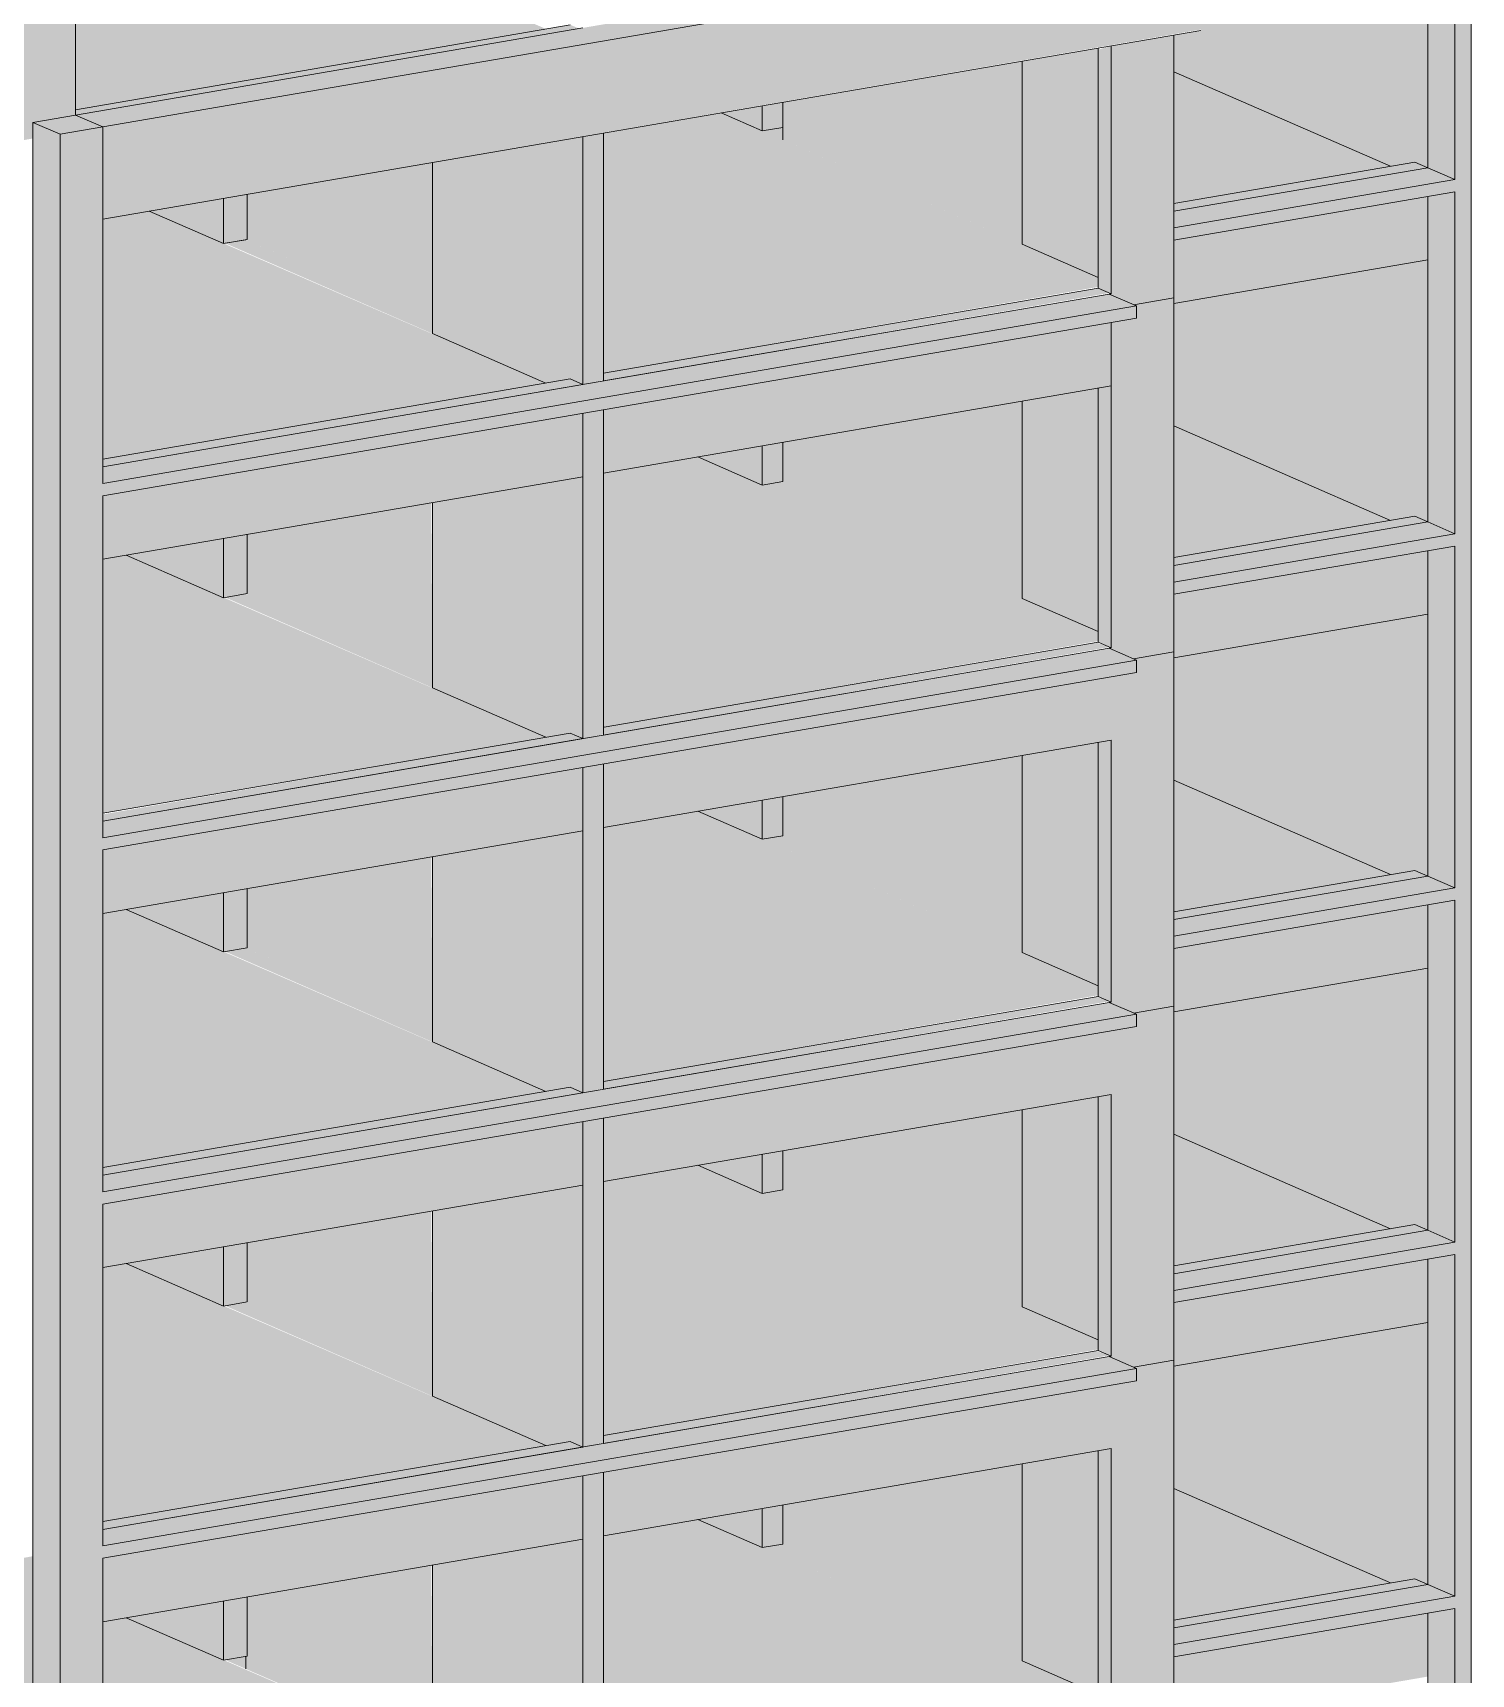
# Model space of a CAD drawing. Header units: centimetres. Extents: x -2102 to 22188, y -1637 to 88376.
# Drawn here: x 18686 to 19811, y 79714 to 80998 of the extents above; entities that cross this region are included whole.
import ezdxf

# ---------------------------------------------------------------- set-up
doc = ezdxf.new("R2010")
doc.units = ezdxf.units.CM
for name, color, linetype, lineweight in [('A-FLOR', 7, 'Continuous', 18), ('S-BEAM', 7, 'Continuous', 18), ('S-COLS', 7, 'Continuous', 18)]:
    doc.layers.add(name, color=color, linetype=linetype, lineweight=lineweight)

msp = doc.modelspace()

# ---------------------------------------------------------------- hatches: boundary and pattern name
at = {"layer": 'A-FLOR', "true_color": 0xbfbfbf}
for points in [[(18719.05, 80938), (19086.97, 81001.2), (18776.82, 81135.65), (18740.51, 81129.41), (18740.51, 81123.16), (18719.05, 81119.47), (18719.05, 80998.63)], [(19459.62, 80832.74), (19459.62, 80842.52), (19272.4, 80924.15), (19272.4, 80914.37), (19453.28, 80835.51)], [(18740.51, 80664.68), (19086.97, 80724.19), (18776.82, 80858.64), (18740.51, 80852.41), (18740.51, 80723.05)], [(19459.62, 80555.74), (19459.62, 80565.52), (19272.4, 80647.14), (19272.4, 80637.36), (19453.28, 80558.5)], [(18740.51, 80387.67), (19086.97, 80447.19), (18758.72, 80589.53), (18740.51, 80586.4), (18740.51, 80446.05)], [(19459.62, 80278.73), (19459.62, 80288.51), (19272.4, 80370.14), (19272.4, 80360.36), (19453.28, 80281.5)], [(18740.51, 80110.67), (19086.97, 80170.18), (18758.72, 80312.52), (18740.51, 80309.4), (18740.51, 80113.99)], [(19459.62, 80001.73), (19459.62, 80011.51), (19272.4, 80093.13), (19272.4, 80083.35), (19453.28, 80004.49)], [(18740.51, 79833.66), (19086.97, 79893.18), (18758.72, 80035.52), (18740.51, 80032.39), (18740.51, 79841.18)], [(19459.62, 79724.72), (19459.62, 79734.5), (19272.4, 79816.13), (19272.4, 79806.35), (19453.28, 79727.48)], [(18740.51, 79556.66), (19086.97, 79616.17), (18758.72, 79758.51), (18740.51, 79755.39), (18740.51, 79564.43)], [(18998.33, 79654.82), (18998.33, 79664.6), (18852.27, 79728.28), (18852.27, 79718.5), (18991.99, 79657.58)]]:
    msp.add_hatch(color=9, dxfattribs=at).paths.add_polyline_path(points, flags=0)
h = msp.add_hatch(color=9, dxfattribs=at)
h.paths.add_polyline_path([(18161.48, 80639.71), (18161.48, 80751.66), (18141.27, 80760.47), (18050.51, 80744.88), (18050.51, 80688.09), (18117.23, 80658.99)], flags=0)
h.paths.add_polyline_path([(16931.22, 80674.35), (16931.22, 80714.59), (16908.8, 80724.37), (16908.8, 80684.13), (16931.17, 80674.38)], flags=0)
h.paths.add_polyline_path([(16813.7, 80725.59), (16813.7, 80765.83), (16791.34, 80774.38), (16791.34, 80735.34), (16808.57, 80727.83)], flags=0)
h.paths.add_polyline_path([(19459.62, 80842.52), (19459.62, 80975.93), (19272.4, 80943.77), (19272.4, 80924.15), (19413.51, 80862.62)], flags=0)
h.paths.add_polyline_path([(19578.09, 80864.63), (19747.65, 80893.76), (19578.09, 80967.69), (19578.09, 80883)], flags=0)
h = msp.add_hatch(color=9, dxfattribs=at)
h.paths.add_polyline_path([(19132.16, 80731.95), (19519.08, 80799.38), (19519.08, 80806.82), (19224.02, 80935.46), (19132.16, 80919.68), (19132.16, 80765.61)], flags=0)
h.paths.add_polyline_path([(18998.33, 80772.62), (18998.33, 80896.69), (18853.53, 80871.82), (18853.53, 80836.52), (18853.54, 80835.75), (18912.19, 80810.17)], flags=0)
at = {"layer": 'A-FLOR', "true_color": 0x0080ff}
for points in [[(19578.09, 80845.57), (19798.01, 80883.35), (19776.75, 80892.62), (19578.09, 80858.5), (19578.09, 80846.95)], [(19578.09, 80835.95), (19798.01, 80873.73), (19798.01, 80883.35), (19578.09, 80845.57), (19578.09, 80840.71)], [(18740.51, 80645.61), (19548.95, 80784.48), (19527.68, 80793.76), (18740.51, 80658.54), (18740.51, 80647.62)], [(18740.51, 80636), (19548.95, 80774.87), (19548.95, 80784.48), (18740.51, 80645.61)], [(19578.09, 80568.57), (19798.01, 80606.34), (19776.75, 80615.62), (19578.09, 80581.49), (19578.09, 80569.95)], [(19578.09, 80558.95), (19798.01, 80596.73), (19798.01, 80606.34), (19578.09, 80568.57), (19578.09, 80563.7)], [(18740.51, 80368.61), (19548.95, 80507.48), (19527.68, 80516.75), (18740.51, 80381.53), (18740.51, 80370.62)], [(18740.51, 80358.99), (19548.95, 80497.86), (19548.95, 80507.48), (18740.51, 80368.61)], [(19578.09, 80291.56), (19798.01, 80329.34), (19776.75, 80338.61), (19578.09, 80304.49), (19578.09, 80292.94)], [(19578.09, 80281.94), (19798.01, 80319.72), (19798.01, 80329.34), (19578.09, 80291.56), (19578.09, 80286.7)], [(18740.51, 80091.6), (19548.95, 80230.47), (19527.68, 80239.74), (18740.51, 80104.53), (18740.51, 80093.61)], [(18740.51, 80081.99), (19548.95, 80220.86), (19548.95, 80230.47), (18740.51, 80091.6)], [(19578.09, 80014.56), (19798.01, 80052.33), (19776.75, 80061.6), (19578.09, 80027.48), (19578.09, 80015.94)], [(19578.09, 80004.94), (19798.01, 80042.71), (19798.01, 80052.33), (19578.09, 80014.56), (19578.09, 80009.69)], [(18740.51, 79814.6), (19548.95, 79953.47), (19527.68, 79962.74), (18740.51, 79827.52), (18740.51, 79816.6)], [(18740.51, 79804.98), (19548.95, 79943.85), (19548.95, 79953.47), (18740.51, 79814.6)], [(19578.09, 79737.55), (19798.01, 79775.33), (19776.75, 79784.6), (19578.09, 79750.47), (19578.09, 79738.93)], [(19578.09, 79727.93), (19798.01, 79765.71), (19797.94, 79775.31), (19578.09, 79737.55), (19578.09, 79732.69)]]:
    msp.add_hatch(color=150, dxfattribs=at).paths.add_polyline_path(points, flags=0)
at = {"layer": 'A-FLOR', "true_color": 0xbfbfbf}
h = msp.add_hatch(color=9, dxfattribs=at)
h.paths.add_polyline_path([(18161.48, 80362.7), (18161.48, 80474.66), (18141.28, 80483.47), (18050.51, 80467.88), (18050.51, 80411.08), (18117.23, 80381.99)], flags=0)
h.paths.add_polyline_path([(16931.22, 80397.35), (16931.22, 80437.59), (16908.8, 80447.36), (16908.8, 80407.12), (16931.17, 80397.37)], flags=0)
h.paths.add_polyline_path([(16813.7, 80448.58), (16813.7, 80488.82), (16791.34, 80497.38), (16791.34, 80458.34), (16810.55, 80449.96)], flags=0)
h.paths.add_polyline_path([(19459.62, 80565.52), (19459.62, 80709.93), (19272.4, 80677.77), (19272.4, 80647.14), (19413.51, 80585.62)], flags=0)
h.paths.add_polyline_path([(19578.09, 80587.63), (19747.65, 80616.76), (19578.09, 80690.68), (19578.09, 80591.42)], flags=0)
h = msp.add_hatch(color=9, dxfattribs=at)
h.paths.add_polyline_path([(19132.16, 80454.95), (19519.08, 80522.38), (19519.08, 80529.82), (19205.92, 80666.35), (19132.16, 80653.68), (19132.16, 80455.01)], flags=0)
h.paths.add_polyline_path([(18998.33, 80495.62), (18997.43, 80630.53), (18853.53, 80605.82), (18853.53, 80559.51), (18853.54, 80558.74), (18912.19, 80533.17)], flags=0)
h = msp.add_hatch(color=9, dxfattribs=at)
h.paths.add_polyline_path([(18161.48, 80085.69), (18161.48, 80197.65), (18141.27, 80206.46), (18050.51, 80190.87), (18050.51, 80134.08), (18117.23, 80104.98)], flags=0)
h.paths.add_polyline_path([(16931.22, 80120.34), (16931.22, 80160.58), (16908.8, 80170.36), (16908.8, 80130.12), (16931.17, 80120.37)], flags=0)
h.paths.add_polyline_path([(16813.7, 80171.58), (16813.7, 80211.82), (16791.34, 80220.37), (16791.34, 80181.33), (16810.55, 80172.95)], flags=0)
h.paths.add_polyline_path([(19459.62, 80288.51), (19459.62, 80432.92), (19272.4, 80400.76), (19272.4, 80370.14), (19413.51, 80308.61)], flags=0)
h.paths.add_polyline_path([(19578.09, 80310.62), (19747.65, 80339.75), (19578.09, 80413.68), (19578.09, 80318.6)], flags=0)
h = msp.add_hatch(color=9, dxfattribs=at)
h.paths.add_polyline_path([(19132.16, 80177.94), (19519.08, 80245.37), (19519.08, 80252.81), (19205.92, 80389.34), (19132.16, 80376.67), (19132.16, 80182.2)], flags=0)
h.paths.add_polyline_path([(18998.33, 80218.61), (18997.43, 80353.53), (18853.53, 80328.81), (18853.53, 80282.51), (18853.54, 80281.74), (18912.19, 80256.16)], flags=0)
h = msp.add_hatch(color=9, dxfattribs=at)
h.paths.add_polyline_path([(18161.48, 79808.69), (18161.48, 79920.65), (18141.27, 79929.46), (18050.51, 79913.86), (18050.51, 79857.07), (18117.23, 79827.98)], flags=0)
h.paths.add_polyline_path([(16931.22, 79843.34), (16931.22, 79883.58), (16908.8, 79893.35), (16908.8, 79853.11), (16931.17, 79843.36)], flags=0)
h.paths.add_polyline_path([(16813.7, 79894.57), (16813.7, 79934.81), (16791.34, 79943.36), (16791.34, 79904.32), (16810.55, 79895.95)], flags=0)
h.paths.add_polyline_path([(19459.62, 80011.51), (19459.62, 80155.92), (19272.4, 80123.76), (19272.4, 80093.13), (19413.51, 80031.61)], flags=0)
h.paths.add_polyline_path([(19578.09, 80033.62), (19747.65, 80062.75), (19578.09, 80136.67), (19578.09, 80045.79)], flags=0)
h = msp.add_hatch(color=9, dxfattribs=at)
h.paths.add_polyline_path([(19132.16, 79900.94), (19519.08, 79968.37), (19519.08, 79975.8), (19205.92, 80112.34), (19132.16, 80099.67), (19132.16, 79909.38)], flags=0)
h.paths.add_polyline_path([(18998.33, 79941.61), (18997.43, 80076.52), (18853.53, 80051.8), (18853.53, 80005.5), (18853.54, 80004.73), (18912.19, 79979.16)], flags=0)
h = msp.add_hatch(color=9, dxfattribs=at)
h.paths.add_polyline_path([(18161.48, 79531.68), (18161.48, 79643), (18050.51, 79623.93), (18050.51, 79580.06), (18117.23, 79550.97)], flags=0)
h.paths.add_polyline_path([(16931.22, 79566.33), (16931.22, 79606.57), (16908.8, 79616.35), (16908.8, 79576.11), (16931.17, 79566.35)], flags=0)
h.paths.add_polyline_path([(16813.7, 79617.57), (16813.7, 79657.81), (16791.34, 79666.36), (16791.34, 79627.32), (16810.55, 79618.94)], flags=0)
h.paths.add_polyline_path([(19459.62, 79734.5), (19459.62, 79878.91), (19272.4, 79846.75), (19272.4, 79816.13), (19413.51, 79754.6)], flags=0)
h.paths.add_polyline_path([(19578.09, 79756.61), (19747.65, 79785.74), (19578.09, 79859.67), (19578.09, 79772.97)], flags=0)
h = msp.add_hatch(color=9, dxfattribs=at)
h.paths.add_polyline_path([(19132.16, 79623.93), (19519.08, 79691.36), (19519.08, 79698.8), (19205.92, 79835.33), (19132.16, 79822.66), (19132.16, 79636.56)], flags=0)
h.paths.add_polyline_path([(18998.33, 79664.6), (18997.43, 79799.52), (18853.53, 79774.8), (18853.53, 79728.49), (18853.54, 79727.72), (18912.19, 79702.15)], flags=0)
at = {"layer": 'S-BEAM', "true_color": 0x0080ff}
for points in [[(18740.51, 80924.54), (19599.34, 81072.07), (19578.07, 81081.34), (18719.25, 80933.82), (18722.4, 80932.44)], [(18740.51, 80852.41), (19599.34, 81000.64), (19599.34, 81072.07), (18740.51, 80924.54), (18740.51, 80864.24)]]:
    msp.add_hatch(color=150, dxfattribs=at).paths.add_polyline_path(points, flags=0)
at = {"layer": 'S-BEAM', "true_color": 0xbfbfbf}
for points in [[(18719.05, 80933.78), (19112.72, 81001.51), (19105.97, 81004.46), (18719.05, 80938), (18719.05, 80933.82)], [(19578.09, 80858.5), (19776.75, 80892.62), (19766.64, 80897.02), (19578.09, 80864.24)], [(19578.09, 80786.36), (19776.75, 80820.48), (19776.75, 80870.08), (19578.09, 80835.95), (19578.09, 80790.87)], [(18998.33, 80762.84), (18998.33, 80772.62), (18852.26, 80836.3), (18836.68, 80833.32), (18996.09, 80763.82)], [(19132.16, 80725.81), (19527.68, 80794.66), (19519.08, 80798.42), (19132.16, 80731.8), (19132.16, 80726.37)], [(18740.51, 80658.54), (19115.65, 80723.23), (19105.97, 80727.45), (18740.51, 80664.68), (18740.51, 80658.88)], [(18740.51, 80586.4), (19116.07, 80650.91), (19116.07, 80700.51), (18740.51, 80636), (18740.51, 80591.42)], [(19578.09, 80581.49), (19776.75, 80615.62), (19766.64, 80620.02), (19578.09, 80587.63)], [(19578.09, 80509.35), (19776.75, 80543.48), (19776.75, 80593.07), (19578.09, 80558.95), (19578.09, 80513.87)], [(18998.33, 80485.84), (18998.33, 80495.62), (18852.26, 80559.3), (18836.68, 80556.31), (18991.99, 80488.6)], [(19132.16, 80448.81), (19527.68, 80517.66), (19517.58, 80521.15), (19132.16, 80454.8), (19132.16, 80449.36)], [(18740.51, 80381.53), (19115.65, 80446.23), (19105.97, 80450.45), (18740.51, 80386.81), (18740.51, 80381.87)], [(18740.51, 80309.4), (19116.07, 80373.91), (19116.07, 80423.5), (18740.51, 80358.99), (18740.51, 80318.61)], [(19578.09, 80304.49), (19776.75, 80338.61), (19766.64, 80343.01), (19578.09, 80310.62)], [(19578.09, 80232.35), (19776.75, 80266.47), (19776.75, 80316.07), (19578.09, 80281.94), (19578.09, 80236.86)], [(18998.33, 80208.83), (18998.33, 80218.61), (18852.26, 80282.29), (18836.68, 80279.31), (18991.99, 80211.59)], [(19132.16, 80171.8), (19527.68, 80240.65), (19517.58, 80244.15), (19132.16, 80177.79), (19132.16, 80172.36)], [(18740.51, 80104.53), (19115.65, 80169.22), (19105.97, 80173.44), (18740.51, 80110.67), (18740.51, 80104.87)], [(18740.51, 80032.39), (19116.07, 80096.9), (19116.07, 80146.5), (18740.51, 80081.99), (18740.51, 80041.6)], [(19578.09, 80027.48), (19776.75, 80061.6), (19766.64, 80066.01), (19578.09, 80033.62)], [(19578.09, 79955.34), (19776.75, 79989.47), (19776.75, 80039.06), (19578.09, 80004.94), (19578.09, 79959.86)], [(18998.33, 79931.82), (18998.33, 79941.61), (18852.26, 80005.29), (18836.68, 80002.3), (18991.99, 79934.59)], [(19132.16, 79894.8), (19527.68, 79963.65), (19517.58, 79967.14), (19132.16, 79900.78), (19132.16, 79895.35)], [(18740.51, 79827.52), (19115.65, 79892.22), (19105.97, 79896.44), (18740.51, 79833.66), (18740.51, 79827.86)], [(18740.51, 79755.39), (19116.07, 79819.9), (19116.07, 79869.49), (18740.51, 79804.98), (18740.51, 79764.59)], [(19578.09, 79750.47), (19776.75, 79784.6), (19766.64, 79789), (19578.09, 79756.61)], [(19578.09, 79678.34), (19776.75, 79712.46), (19776.75, 79762.06), (19578.09, 79727.93), (19578.09, 79682.85)]]:
    msp.add_hatch(color=9, dxfattribs=at).paths.add_polyline_path(points, flags=0)
h = msp.add_hatch(color=9, dxfattribs=at)
h.paths.add_polyline_path([(19132.16, 80653.68), (19529.18, 80721.88), (19529.18, 80771.47), (19132.16, 80703.27), (19132.16, 80659.62)], flags=0)
h.paths.add_polyline_path([(19529.18, 80793.1), (19528.77, 80793.94), (19528.38, 80793.45)], flags=0)
h = msp.add_hatch(color=9, dxfattribs=at)
h.paths.add_polyline_path([(19132.16, 80376.67), (19529.18, 80444.87), (19529.18, 80494.47), (19132.16, 80426.27), (19132.16, 80385.88)], flags=0)
h.paths.add_polyline_path([(19529.18, 80516.1), (19528.77, 80516.94), (19528.38, 80516.45)], flags=0)
h = msp.add_hatch(color=9, dxfattribs=at)
h.paths.add_polyline_path([(19132.16, 80099.67), (19529.18, 80167.86), (19529.18, 80217.46), (19132.16, 80149.26), (19132.16, 80108.88)], flags=0)
h.paths.add_polyline_path([(19529.18, 80239.09), (19528.77, 80239.93), (19528.38, 80239.44)], flags=0)
h = msp.add_hatch(color=9, dxfattribs=at)
h.paths.add_polyline_path([(19132.16, 79822.66), (19529.18, 79890.86), (19529.18, 79940.45), (19132.16, 79872.26), (19132.16, 79831.87)], flags=0)
h.paths.add_polyline_path([(19529.18, 79962.09), (19528.77, 79962.93), (19528.38, 79962.43)], flags=0)
at = {"layer": 'S-COLS', "true_color": 0x0080ff}
h = msp.add_hatch(color=150, dxfattribs=at)
h.paths.add_polyline_path([(19798.01, 78113.29), (19798.01, 78380.68), (19776.75, 78377.03), (19776.75, 78122.56), (19789.45, 78117.02)], flags=0)
h.paths.add_polyline_path([(19798.01, 78390.3), (19798.01, 78657.69), (19776.75, 78654.03), (19776.75, 78399.57), (19789.45, 78394.03)], flags=0)
h.paths.add_polyline_path([(19798.01, 78667.3), (19798.01, 78934.69), (19776.75, 78931.04), (19776.75, 78676.57), (19789.45, 78671.04)], flags=0)
h.paths.add_polyline_path([(19798.01, 78944.31), (19798.01, 79211.7), (19776.75, 79208.04), (19776.75, 78953.58), (19789.45, 78948.04)], flags=0)
h.paths.add_polyline_path([(19798.01, 79221.32), (19798.01, 79488.7), (19776.75, 79485.05), (19776.75, 79230.59), (19789.45, 79225.05)], flags=0)
h.paths.add_polyline_path([(19798.01, 79498.32), (19798.01, 79765.71), (19776.75, 79762.06), (19776.75, 79507.59), (19789.45, 79502.05)], flags=0)
h.paths.add_polyline_path([(19798.01, 79775.33), (19798.01, 80042.71), (19776.75, 80039.06), (19776.75, 79784.6), (19789.45, 79779.06)], flags=0)
h.paths.add_polyline_path([(19798.01, 80052.33), (19798.01, 80319.72), (19776.75, 80316.07), (19776.75, 80061.6), (19789.45, 80056.06)], flags=0)
h.paths.add_polyline_path([(19798.01, 80329.34), (19798.01, 80596.73), (19776.75, 80593.07), (19776.75, 80338.61), (19789.45, 80333.07)], flags=0)
h.paths.add_polyline_path([(19798.01, 80606.34), (19798.01, 80873.73), (19776.75, 80870.08), (19776.75, 80615.62), (19789.45, 80610.08)], flags=0)
h.paths.add_polyline_path([(19798.01, 80883.35), (19798.01, 81150.74), (19776.75, 81147.08), (19776.75, 80892.62), (19789.45, 80887.08)], flags=0)
h.paths.add_polyline_path([(19798.01, 81160.35), (19798.01, 81427.74), (19776.75, 81424.09), (19776.75, 81169.63), (19789.45, 81164.09)], flags=0)
h.paths.add_polyline_path([(19798.01, 81437.36), (19798.01, 81704.75), (19776.75, 81701.09), (19776.75, 81446.63), (19789.45, 81441.09)], flags=0)
h.paths.add_polyline_path([(19798.01, 81714.37), (19798.01, 81981.75), (19776.75, 81978.1), (19776.75, 81723.64), (19796.28, 81715.12)], flags=0)
h.paths.add_polyline_path([(19798.01, 81991.37), (19798.01, 82258.76), (19776.75, 82255.11), (19776.75, 82000.64), (19789.45, 81995.1)], flags=0)
h.paths.add_polyline_path([(19798.01, 82268.38), (19798.01, 82535.77), (19776.75, 82532.11), (19776.75, 82277.65), (19789.45, 82272.11)], flags=0)
h.paths.add_polyline_path([(19798.01, 82545.38), (19798.01, 82812.77), (19776.75, 82809.12), (19776.75, 82554.65), (19789.45, 82549.12)], flags=0)
h.paths.add_polyline_path([(19798.01, 82822.39), (19798.01, 83089.78), (19776.75, 83086.12), (19776.75, 82831.66), (19794.02, 82824.13)], flags=0)
h.paths.add_polyline_path([(19798.01, 83099.4), (19797.79, 83366.74), (19776.75, 83363.13), (19776.75, 83108.67), (19792.09, 83101.98)], flags=0)
h.paths.add_polyline_path([(19798.01, 83376.4), (19798.01, 83643.79), (19776.75, 83640.14), (19776.75, 83385.67), (19789.45, 83380.13)], flags=0)
h.paths.add_polyline_path([(19798.01, 83653.41), (19797.86, 83918.94), (19794.85, 83920.25), (19776.75, 83917.14), (19776.75, 83662.68), (19789.45, 83657.14)], flags=0)
for points in [[(19798.01, 78043.08), (19810.72, 78045.26), (19810.1, 83920.95), (19798.01, 83918.87), (19798.01, 78044.17)], [(18707.06, 80918.8), (18740.11, 80924.72), (18719.05, 80933.78), (18685.79, 80928.07), (18703.57, 80920.32)], [(18707.06, 77799.6), (18707.06, 80918.8), (18685.79, 80928.07), (18685.79, 77808.87), (18688.96, 77807.49)], [(18707.06, 77799.6), (18740.51, 77805.34), (18740.51, 80924.54), (18707.06, 80918.8), (18707.06, 77863.26)]]:
    msp.add_hatch(color=150, dxfattribs=at).paths.add_polyline_path(points, flags=0)
at = {"layer": 'S-COLS', "true_color": 0xc0c0c0}
h = msp.add_hatch(color=9, dxfattribs=at)
h.paths.add_polyline_path([(19256.31, 80921.38), (19272.4, 80924.15), (19272.4, 80943.77), (19256.31, 80941.01), (19256.31, 80924.15)], flags=0)
h.paths.add_polyline_path([(19272.4, 81191.37), (19272.4, 81201.15), (19256.31, 81198.39)], flags=0)
h = msp.add_hatch(color=9, dxfattribs=at)
h.paths.add_polyline_path([(18319.14, 80851.62), (18685.79, 80915.45), (18685.79, 80928.07), (18719.05, 80933.82), (18719.05, 81119.47), (18707.06, 81117.41), (18685.79, 81126.69), (18685.79, 81191.61), (18319.14, 81128.63), (18319.14, 80853.73)], flags=0)
h.paths.add_polyline_path([(18264.23, 80853.73), (18264.42, 80853.76), (18264.23, 80853.76)], flags=0)
h = msp.add_hatch(color=9, dxfattribs=at)
h.paths.add_polyline_path([(18834.9, 80833.32), (18853.53, 80836.52), (18853.53, 80871.82), (18834.9, 80868.62), (18834.9, 80833.54)], flags=0)
h.paths.add_polyline_path([(18852.27, 81103.53), (18852.29, 81113.31), (18836.68, 81110.32)], flags=0)
for points in [[(19776.75, 80892.62), (19776.75, 81097.49), (19599.34, 81067.02), (19599.34, 80999.93), (19578.09, 80996.28), (19578.09, 80967.69), (19747.65, 80893.76), (19766.64, 80897.02)], [(19546.67, 80785.48), (19578.09, 80790.87), (19578.09, 80996.28), (19529.18, 80987.88), (19529.18, 80793.1), (19543.46, 80786.87)], [(19519.08, 80806.82), (19519.08, 80986.15), (19459.62, 80975.93), (19459.62, 80832.74), (19513.78, 80809.13)], [(19529.18, 80794.01), (19529.18, 80987.88), (19519.08, 80985.03), (19519.08, 80798.42), (19527.68, 80794.66)], [(19256.31, 80921.38), (19256.31, 80941.01), (19224.02, 80935.46), (19234.98, 80930.68)], [(19116.07, 80723.05), (19116.07, 80916.92), (18998.33, 80896.69), (18998.33, 80762.84), (19086.97, 80724.19), (19105.97, 80727.45), (19115.65, 80723.23)], [(19116.07, 80723.05), (19132.16, 80726.37), (19132.16, 80919.68), (19116.07, 80916.92), (19116.07, 80723.55)], [(18834.9, 80833.32), (18834.9, 80868.62), (18776.82, 80858.64), (18827.56, 80836.52)], [(19776.75, 80615.62), (19776.75, 80820.48), (19578.09, 80786.36), (19578.09, 80690.68), (19747.65, 80616.76), (19766.64, 80620.02)], [(19546.67, 80508.47), (19578.09, 80513.87), (19578.09, 80790.87), (19546.67, 80785.48), (19548.95, 80784.48), (19548.95, 80774.87), (19529.18, 80771.47), (19529.18, 80516.1), (19543.46, 80509.87)], [(19519.08, 80529.82), (19519.08, 80720.14), (19459.62, 80709.93), (19459.62, 80555.74), (19513.78, 80532.13)], [(19529.18, 80517.01), (19529.18, 80721.88), (19519.08, 80720.14), (19519.08, 80521.41), (19527.68, 80517.66)], [(19116.07, 80446.05), (19132.16, 80449.36), (19132.16, 80703.27), (19116.07, 80700.51), (19116.07, 80446.54)], [(19256.31, 80644.38), (19256.31, 80675), (19205.92, 80666.35), (19253.47, 80645.61)], [(19116.07, 80446.05), (19116.07, 80650.91), (18998.33, 80630.53), (18998.33, 80485.84), (19086.97, 80447.19), (19105.97, 80450.45), (19115.65, 80446.23)], [(18834.9, 80556.32), (18834.9, 80602.61), (18758.72, 80589.53), (18827.56, 80559.51)], [(18834.9, 80556.32), (18853.53, 80559.52), (18853.53, 80605.82), (18834.9, 80602.61), (18834.9, 80556.53)], [(19776.75, 80338.61), (19776.75, 80543.48), (19578.09, 80509.35), (19578.09, 80413.68), (19747.65, 80339.75), (19766.64, 80343.01)], [(19546.67, 80231.47), (19578.09, 80236.86), (19578.09, 80513.87), (19546.67, 80508.47), (19548.95, 80507.48), (19548.95, 80497.86), (19529.18, 80494.47), (19529.18, 80239.09), (19543.46, 80232.86)], [(19519.08, 80252.81), (19519.08, 80443.14), (19459.62, 80432.92), (19459.62, 80278.73), (19513.78, 80255.12)], [(19529.18, 80240), (19529.18, 80444.87), (19519.08, 80443.14), (19519.08, 80244.41), (19527.68, 80240.65)], [(19116.07, 80169.04), (19132.16, 80172.36), (19132.16, 80426.27), (19116.07, 80423.5), (19116.07, 80169.54)], [(19256.31, 80367.37), (19256.31, 80398), (19205.92, 80389.34), (19253.47, 80368.61)], [(19116.07, 80169.04), (19116.07, 80373.91), (18998.33, 80353.53), (18998.33, 80208.83), (19086.97, 80170.18), (19105.97, 80173.44), (19115.65, 80169.22)], [(18834.9, 80279.31), (18834.9, 80325.61), (18758.72, 80312.52), (18827.56, 80282.51)], [(18834.9, 80279.31), (18853.53, 80282.51), (18853.53, 80328.81), (18834.9, 80325.61), (18834.9, 80279.52)], [(19776.75, 80061.6), (19776.75, 80266.47), (19578.09, 80232.35), (19578.09, 80136.67), (19747.65, 80062.75), (19766.64, 80066.01)], [(19546.67, 79954.46), (19578.09, 79959.86), (19578.09, 80236.86), (19546.67, 80231.47), (19548.95, 80230.47), (19548.95, 80220.86), (19529.18, 80217.46), (19529.18, 79962.09), (19543.46, 79955.86)], [(19519.08, 79975.8), (19519.08, 80166.13), (19459.62, 80155.92), (19459.62, 80001.73), (19515, 79977.58)], [(19529.18, 79963), (19529.18, 80167.86), (19519.08, 80166.13), (19519.08, 79967.4), (19527.68, 79963.65)], [(19116.07, 79892.03), (19132.16, 79895.35), (19132.16, 80149.26), (19116.07, 80146.5), (19116.07, 79892.53)], [(19256.31, 80090.37), (19256.31, 80120.99), (19205.92, 80112.34), (19253.47, 80091.6)], [(19116.07, 79892.03), (19116.07, 80096.9), (18998.33, 80076.52), (18998.33, 79931.82), (19086.97, 79893.18), (19105.97, 79896.44), (19115.65, 79892.22)], [(18834.9, 80002.3), (18834.9, 80048.6), (18758.72, 80035.52), (18827.56, 80005.5)], [(18834.9, 80002.3), (18853.53, 80005.51), (18853.53, 80051.8), (18834.9, 80048.6), (18834.9, 80002.52)], [(19776.75, 79784.6), (19776.75, 79989.47), (19578.09, 79955.34), (19578.09, 79859.67), (19747.65, 79785.74), (19766.64, 79789)], [(19546.67, 79677.45), (19578.09, 79682.85), (19578.09, 79959.86), (19546.67, 79954.46), (19548.95, 79953.47), (19548.95, 79943.85), (19529.18, 79940.45), (19529.18, 79685.08), (19543.46, 79678.85)], [(19519.08, 79698.8), (19519.08, 79889.12), (19459.62, 79878.91), (19459.62, 79724.72), (19513.78, 79701.11)], [(19529.18, 79685.99), (19529.18, 79890.86), (19519.08, 79889.12), (19519.08, 79690.39), (19527.68, 79686.64)], [(19116.07, 79615.03), (19132.16, 79618.35), (19132.16, 79872.26), (19116.07, 79869.49), (19116.07, 79615.53)], [(19256.31, 79813.36), (19256.31, 79843.99), (19205.92, 79835.33), (19253.47, 79814.6)], [(19116.07, 79615.03), (19116.07, 79819.9), (18998.33, 79799.52), (18998.33, 79654.82), (19086.97, 79616.17), (19105.97, 79619.43), (19115.65, 79615.21)], [(18319.14, 79466.59), (18685.79, 79530.42), (18685.79, 79806.58), (18319.14, 79743.6), (18319.14, 79672), (18285.69, 79666.26), (18285.69, 79664.33), (18264.23, 79660.65), (18264.42, 79470.66), (18297.88, 79476.41), (18319.14, 79467.13)], [(18834.9, 79725.3), (18853.53, 79728.5), (18853.53, 79774.8), (18834.9, 79771.6), (18834.9, 79725.51)], [(18834.9, 79725.3), (18834.9, 79771.6), (18758.72, 79758.51), (18827.56, 79728.5)]]:
    msp.add_hatch(color=9, dxfattribs=at).paths.add_polyline_path(points, flags=0)
h = msp.add_hatch(color=9, dxfattribs=at)
h.paths.add_polyline_path([(19256.31, 80644.38), (19272.4, 80647.14), (19272.4, 80677.77), (19256.31, 80675), (19256.31, 80645.61)], flags=0)
h.paths.add_polyline_path([(19272.4, 80914.37), (19272.4, 80924.15), (19256.31, 80921.38)], flags=0)
h = msp.add_hatch(color=9, dxfattribs=at)
h.paths.add_polyline_path([(19256.31, 80367.37), (19272.4, 80370.14), (19272.4, 80400.76), (19256.31, 80398), (19256.31, 80368.61)], flags=0)
h.paths.add_polyline_path([(19272.4, 80637.36), (19272.4, 80647.14), (19256.31, 80644.38)], flags=0)
h = msp.add_hatch(color=9, dxfattribs=at)
h.paths.add_polyline_path([(19256.31, 80090.37), (19272.4, 80093.13), (19272.4, 80123.76), (19256.31, 80120.99), (19256.31, 80091.6)], flags=0)
h.paths.add_polyline_path([(19272.4, 80360.36), (19272.4, 80370.14), (19256.31, 80367.37)], flags=0)
h = msp.add_hatch(color=9, dxfattribs=at)
h.paths.add_polyline_path([(19256.31, 79813.36), (19272.4, 79816.13), (19272.4, 79846.75), (19256.31, 79843.99), (19256.31, 79814.6)], flags=0)
h.paths.add_polyline_path([(19272.4, 80083.35), (19272.4, 80093.13), (19256.31, 80090.37)], flags=0)
h = msp.add_hatch(color=9, dxfattribs=at)
h.paths.add_polyline_path([(19256.31, 79536.36), (19272.4, 79539.12), (19272.4, 79569.74), (19256.31, 79566.98), (19256.31, 79537.59)], flags=0)
h.paths.add_polyline_path([(19272.4, 79806.35), (19272.4, 79816.13), (19256.31, 79813.36)], flags=0)
h = msp.add_hatch(color=9, dxfattribs=at)
h.paths.add_polyline_path([(18834.9, 79448.29), (18853.53, 79451.49), (18853.53, 79497.79), (18834.9, 79494.59), (18834.9, 79448.51)], flags=0)
h.paths.add_polyline_path([(18852.27, 79718.5), (18852.29, 79728.28), (18836.68, 79725.3)], flags=0)

# ---------------------------------------------------------------- linework, layer by layer
at = {"layer": 'A-FLOR', "lineweight": 9}
for p, q in [((19747.65, 80893.76), (19578.09, 80967.69)), ((19256.31, 80921.38), (19224.02, 80935.46)), ((19776.75, 80892.62), (19578.09, 80858.5)), ((19798.01, 80883.35), (19776.75, 80892.62)), ((19578.09, 80845.57), (19798.01, 80883.35)), ((19798.01, 80873.73), (19578.09, 80835.95)), ((18834.9, 80833.32), (18776.82, 80858.64)), ((18836.18, 80833.54), (18834.91, 80833.32)), ((18853.54, 80836.52), (18852.27, 80836.3)), ((19519.08, 80806.82), (19459.62, 80832.74)), ((19527.68, 80793.76), (18740.51, 80658.54)), ((19548.95, 80784.48), (19527.68, 80793.76)), ((18740.51, 80645.61), (19548.95, 80784.48)), ((19548.95, 80774.87), (18740.51, 80636)), ((19548.95, 80774.87), (19548.95, 80784.48)), ((19086.97, 80724.19), (18998.33, 80762.84)), ((19776.75, 80615.62), (19578.09, 80581.49)), ((19798.01, 80606.34), (19776.75, 80615.62)), ((19578.09, 80568.57), (19798.01, 80606.34)), ((19798.01, 80596.73), (19578.09, 80558.95)), ((19527.68, 80516.75), (18740.51, 80381.53)), ((18740.51, 80368.61), (19548.95, 80507.48)), ((19548.95, 80507.48), (19527.68, 80516.75)), ((19548.95, 80497.86), (19548.95, 80507.48)), ((19548.95, 80497.86), (18740.51, 80358.99)), ((19776.75, 80338.61), (19578.09, 80304.49)), ((19798.01, 80329.34), (19776.75, 80338.61)), ((19578.09, 80291.56), (19798.01, 80329.34)), ((19798.01, 80319.72), (19578.09, 80281.94)), ((19527.68, 80239.74), (18740.51, 80104.53)), ((19548.95, 80230.47), (19527.68, 80239.74)), ((18740.51, 80091.6), (19548.95, 80230.47)), ((19548.95, 80220.86), (19548.95, 80230.47)), ((19548.95, 80220.86), (18740.51, 80081.99)), ((19776.75, 80061.6), (19578.09, 80027.48)), ((19798.01, 80052.33), (19776.75, 80061.6)), ((19578.09, 80014.56), (19798.01, 80052.33)), ((19798.01, 80042.71), (19578.09, 80004.94)), ((19527.68, 79962.74), (18740.51, 79827.52)), ((18740.51, 79814.6), (19548.95, 79953.47)), ((19548.95, 79953.47), (19527.68, 79962.74)), ((19548.95, 79943.85), (19548.95, 79953.47)), ((19548.95, 79943.85), (18740.51, 79804.98)), ((19776.75, 79784.6), (19578.09, 79750.47)), ((19578.09, 79737.55), (19798.01, 79775.33)), ((19798.01, 79775.33), (19776.75, 79784.6)), ((19798.01, 79765.71), (19578.09, 79727.93)), ((18852.27, 79728.28), (18852.27, 79718.5))]:
    msp.add_line(p, q, dxfattribs=at)
at = {"layer": 'S-BEAM', "lineweight": 9}
for p, q in [((18740.51, 80924.54), (19599.34, 81072.07)), ((19105.97, 81004.46), (18719.05, 80938)), ((19116.07, 81001.98), (18719.25, 80933.82)), ((19599.34, 80999.93), (18740.51, 80852.41)), ((18719.25, 80933.82), (18740.51, 80924.54)), ((18740.51, 80924.54), (18740.51, 80852.41)), ((19766.64, 80897.02), (19578.09, 80864.63)), ((19578.09, 80858.5), (19776.75, 80892.62)), ((19776.75, 80892.62), (19766.64, 80897.02)), ((19776.75, 80820.48), (19776.75, 80870.08)), ((18852.26, 80836.3), (18836.17, 80833.54)), ((19776.75, 80820.48), (19578.09, 80786.36)), ((19519.08, 80798.42), (19132.16, 80731.95)), ((19132.16, 80725.81), (19527.68, 80793.76)), ((19529.18, 80794.01), (19519.08, 80798.42)), ((19527.68, 80793.76), (19529.18, 80794.01)), ((19529.18, 80721.88), (19529.18, 80771.47)), ((19105.97, 80727.45), (18740.51, 80664.68)), ((18740.51, 80658.54), (19116.07, 80723.05)), ((19116.07, 80723.05), (19105.97, 80727.45)), ((19132.16, 80653.68), (19529.18, 80721.88)), ((19116.07, 80650.91), (19116.07, 80700.51)), ((19132.16, 80653.68), (19132.16, 80703.27)), ((19116.07, 80650.91), (18740.51, 80586.4)), ((19766.64, 80620.02), (19578.09, 80587.63)), ((19578.09, 80581.49), (19776.75, 80615.62)), ((19776.75, 80615.62), (19766.64, 80620.02)), ((19776.75, 80543.48), (19578.09, 80509.35)), ((19519.08, 80521.41), (19132.53, 80455.01)), ((19529.18, 80517.01), (19519.08, 80521.41)), ((19132.16, 80448.81), (19527.68, 80516.75)), ((19527.68, 80516.75), (19529.18, 80517.01)), ((19105.97, 80450.45), (18740.51, 80387.67)), ((18740.51, 80381.53), (19116.07, 80446.05)), ((19116.07, 80446.05), (19105.97, 80450.45)), ((19132.16, 80376.67), (19529.18, 80444.87)), ((19116.07, 80373.91), (19116.07, 80423.5)), ((19132.16, 80376.67), (19132.16, 80426.27)), ((19116.07, 80373.91), (18740.51, 80309.4)), ((19766.64, 80343.01), (19578.09, 80310.62)), ((19578.09, 80304.49), (19776.75, 80338.61)), ((19776.75, 80338.61), (19766.64, 80343.01)), ((19776.75, 80266.47), (19578.09, 80232.35)), ((19519.08, 80244.41), (19132.16, 80177.94)), ((19132.16, 80171.8), (19527.68, 80239.74)), ((19529.18, 80240), (19519.08, 80244.41)), ((19527.68, 80239.74), (19529.18, 80240)), ((19105.97, 80173.44), (18740.51, 80110.67)), ((19116.07, 80169.04), (19105.97, 80173.44)), ((18740.51, 80104.53), (19116.07, 80169.04)), ((19132.16, 80099.67), (19529.18, 80167.86)), ((19116.07, 80096.9), (19116.07, 80146.5)), ((19132.16, 80099.67), (19132.16, 80149.26)), ((19116.07, 80096.9), (18740.51, 80032.39)), ((19766.64, 80066.01), (19578.09, 80033.62)), ((19578.09, 80027.48), (19776.75, 80061.6)), ((19776.75, 80061.6), (19766.64, 80066.01)), ((19776.75, 79989.47), (19578.09, 79955.34)), ((19519.08, 79967.4), (19132.16, 79900.94)), ((19529.18, 79963), (19519.08, 79967.4)), ((19132.16, 79894.8), (19527.68, 79962.74)), ((19527.68, 79962.74), (19529.18, 79963)), ((19105.97, 79896.44), (18740.51, 79833.66)), ((18740.51, 79827.52), (19116.07, 79892.03)), ((19116.07, 79892.03), (19105.97, 79896.44)), ((19132.16, 79822.66), (19529.18, 79890.86)), ((19116.07, 79819.9), (19116.07, 79869.49)), ((19132.16, 79822.66), (19132.16, 79872.26)), ((19116.07, 79819.9), (18740.51, 79755.39)), ((19766.64, 79789), (19578.09, 79756.61)), ((19776.75, 79784.6), (19766.64, 79789)), ((19578.09, 79750.47), (19776.75, 79784.6))]:
    msp.add_line(p, q, dxfattribs=at)
at = {"layer": 'S-COLS', "lineweight": 9}
for p, q in [((19810.72, 83934.52), (19810.72, 78045.26)), ((19776.75, 80892.62), (19776.75, 81147.08)), ((19798.01, 80883.35), (19798.01, 81150.74)), ((18719.05, 80933.78), (18719.05, 81119.47)), ((19776.75, 80892.62), (19776.75, 81097.49)), ((19578.09, 80996.28), (19578.09, 80790.87)), ((19519.08, 80986.15), (19519.08, 80798.42)), ((19529.18, 80987.88), (19529.18, 80794.01)), ((19459.62, 80975.93), (19459.62, 80832.74)), ((19747.65, 80893.76), (19578.09, 80967.69)), ((19747.65, 80893.76), (19578.09, 80967.69)), ((19272.4, 80943.77), (19272.4, 80924.15)), ((18685.79, 80928.07), (18719.25, 80933.82)), ((18719.25, 80933.82), (18740.51, 80924.54)), ((19256.31, 80921.38), (19224.02, 80935.46)), ((19256.31, 80921.38), (19224.02, 80935.46)), ((19256.31, 80921.38), (19256.31, 80941.01)), ((18685.79, 77808.87), (18685.79, 80928.07)), ((18707.06, 80918.8), (18685.79, 80928.07)), ((18740.51, 80924.54), (18707.06, 80918.8)), ((18707.06, 77799.6), (18707.06, 80918.8)), ((18740.51, 80924.54), (18740.51, 80645.61)), ((19116.07, 80723.05), (19116.07, 80916.92)), ((19132.16, 80919.68), (19132.16, 80725.81)), ((19272.4, 80924.15), (19256.31, 80921.38)), ((19272.4, 80924.15), (19256.31, 80921.38)), ((19272.4, 80924.15), (19272.4, 80914.37)), ((18998.33, 80896.69), (18998.33, 80762.84)), ((18834.9, 80833.32), (18834.9, 80868.62)), ((18853.53, 80871.82), (18853.53, 80836.52)), ((19776.75, 80820.48), (19776.75, 80870.08)), ((19776.75, 80615.62), (19776.75, 80870.08)), ((19798.01, 80606.34), (19798.01, 80873.73)), ((18834.9, 80833.32), (18776.82, 80858.64)), ((18834.9, 80833.32), (18776.82, 80858.64)), ((18853.53, 80836.52), (18834.9, 80833.32)), ((18836.17, 80833.54), (18834.9, 80833.32)), ((18852.26, 80836.3), (18836.17, 80833.54)), ((18853.53, 80836.52), (18852.26, 80836.3)), ((19519.08, 80806.82), (19459.62, 80832.74)), ((19519.08, 80806.82), (19459.62, 80832.74)), ((19776.75, 80615.62), (19776.75, 80820.48)), ((19578.09, 80790.87), (19546.67, 80785.48)), ((19578.09, 80790.87), (19546.67, 80785.48)), ((19578.09, 80790.87), (19578.09, 80513.87)), ((19086.97, 80724.19), (18998.33, 80762.84)), ((19086.97, 80724.19), (18998.33, 80762.84)), ((19529.18, 80771.47), (19529.18, 80721.88)), ((19519.08, 80720.14), (19519.08, 80521.41)), ((19529.18, 80721.88), (19529.18, 80517.01)), ((19116.07, 80446.05), (19116.07, 80700.51)), ((19132.16, 80703.27), (19132.16, 80448.81)), ((19459.62, 80709.93), (19459.62, 80555.74)), ((19747.65, 80616.76), (19578.09, 80690.68)), ((19256.31, 80644.38), (19256.31, 80675)), ((19272.4, 80677.77), (19272.4, 80647.14)), ((19256.31, 80644.38), (19205.92, 80666.35)), ((19272.4, 80647.14), (19256.31, 80644.38)), ((18740.51, 80636), (18740.51, 80368.61)), ((18998.33, 80630.69), (18998.33, 80485.84)), ((18834.9, 80556.32), (18834.9, 80602.61)), ((18853.53, 80605.82), (18853.53, 80559.52)), ((19798.01, 80329.34), (19798.01, 80596.73)), ((18834.9, 80556.32), (18758.72, 80589.53)), ((19776.75, 80338.61), (19776.75, 80593.07)), ((18853.53, 80559.52), (18834.9, 80556.32)), ((19519.08, 80529.82), (19459.62, 80555.74)), ((19776.75, 80338.61), (19776.75, 80543.48)), ((19578.09, 80513.87), (19546.67, 80508.47)), ((19578.09, 80513.87), (19546.67, 80508.47)), ((19578.09, 80513.87), (19578.09, 80236.86)), ((19086.97, 80447.19), (18998.33, 80485.84)), ((19519.08, 80443.14), (19519.08, 80244.41)), ((19529.18, 80444.87), (19529.18, 80240)), ((19459.62, 80432.92), (19459.62, 80278.73)), ((19116.07, 80169.04), (19116.07, 80423.5)), ((19132.16, 80426.27), (19132.16, 80171.8)), ((19747.65, 80339.75), (19578.09, 80413.68)), ((19256.31, 80367.37), (19205.92, 80389.34)), ((19256.31, 80367.37), (19256.31, 80398)), ((19272.4, 80400.76), (19272.4, 80370.14)), ((19272.4, 80370.14), (19256.31, 80367.37)), ((18740.51, 80358.99), (18740.51, 80091.6)), ((18998.33, 80353.68), (18998.33, 80208.83)), ((18834.9, 80279.31), (18834.9, 80325.61)), ((18853.53, 80328.81), (18853.53, 80282.51)), ((18834.9, 80279.31), (18758.72, 80312.52)), ((19776.75, 80061.6), (19776.75, 80316.07)), ((19798.01, 80052.33), (19798.01, 80319.72)), ((18853.53, 80282.51), (18834.9, 80279.31)), ((19519.08, 80252.81), (19459.62, 80278.73)), ((19776.75, 80061.6), (19776.75, 80266.47)), ((19578.09, 80236.86), (19546.67, 80231.47)), ((19578.09, 80236.86), (19546.67, 80231.47)), ((19578.09, 80236.86), (19578.09, 79959.86)), ((19086.97, 80170.18), (18998.33, 80208.83)), ((19519.08, 80166.13), (19519.08, 79967.4)), ((19529.18, 80167.86), (19529.18, 79963)), ((19116.07, 79892.03), (19116.07, 80146.5)), ((19132.16, 80149.26), (19132.16, 79894.8)), ((19459.62, 80155.92), (19459.62, 80001.73)), ((19747.65, 80062.75), (19578.09, 80136.67)), ((19256.31, 80090.37), (19256.31, 80120.99)), ((19272.4, 80123.76), (19272.4, 80093.13)), ((19256.31, 80090.37), (19205.92, 80112.34)), ((18740.51, 80081.99), (18740.51, 79814.6)), ((19272.4, 80093.13), (19256.31, 80090.37)), ((18998.33, 80076.68), (18998.33, 79931.82)), ((18834.9, 80002.3), (18834.9, 80048.6)), ((18853.53, 80051.8), (18853.53, 80005.51)), ((19798.01, 79775.33), (19798.01, 80042.71)), ((18834.9, 80002.3), (18758.72, 80035.52)), ((19776.75, 79784.6), (19776.75, 80039.06)), ((18853.53, 80005.51), (18834.9, 80002.3)), ((19519.08, 79975.8), (19459.62, 80001.73)), ((19776.75, 79784.6), (19776.75, 79989.47)), ((19578.09, 79959.86), (19546.67, 79954.46)), ((19578.09, 79959.86), (19546.67, 79954.46)), ((19578.09, 79959.86), (19578.09, 79682.85)), ((19086.97, 79893.18), (18998.33, 79931.82)), ((19519.08, 79889.12), (19519.08, 79690.39)), ((19529.18, 79890.86), (19529.18, 79685.99)), ((19459.62, 79878.91), (19459.62, 79724.72)), ((19116.07, 79615.03), (19116.07, 79869.49)), ((19132.16, 79872.26), (19132.16, 79617.79)), ((19747.65, 79785.74), (19578.09, 79859.67)), ((19256.31, 79813.36), (19256.31, 79843.99)), ((19272.4, 79846.75), (19272.4, 79816.13)), ((19256.31, 79813.36), (19205.92, 79835.33)), ((19272.4, 79816.13), (19256.31, 79813.36)), ((18740.51, 79804.98), (18740.51, 79537.59)), ((18998.33, 79799.67), (18998.33, 79654.82)), ((18853.53, 79774.8), (18853.53, 79728.5)), ((18834.9, 79725.3), (18834.9, 79771.6)), ((19776.75, 79507.59), (19776.75, 79762.06)), ((19798.01, 79498.32), (19798.01, 79765.71)), ((18834.9, 79725.3), (18758.72, 79758.51)), ((18853.53, 79728.5), (18834.9, 79725.3)), ((19519.08, 79698.8), (19459.62, 79724.72))]:
    msp.add_line(p, q, dxfattribs=at)

doc.saveas('drawing.dxf')
